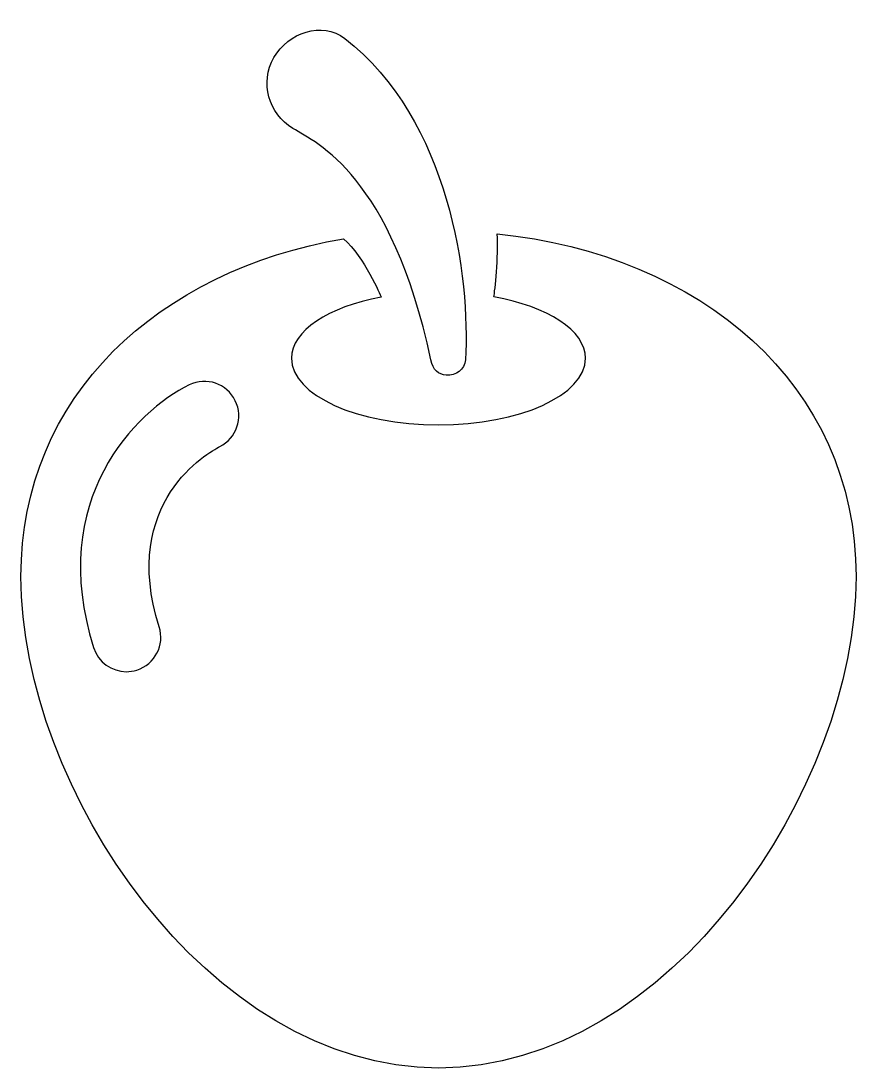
# Model space of a CAD drawing. Header units: centimetres. Extents: x -5.2 to 5.2, y -6.5 to 6.6.
import ezdxf

# ---------------------------------------------------------------- set-up
doc = ezdxf.new("R2010")
doc.units = ezdxf.units.CM
doc.header["$MEASUREMENT"] = 0
doc.layers.add('Layer 1', color=7, linetype='Continuous')

msp = doc.modelspace()

# ---------------------------------------------------------------- linework, layer by layer
at = {"layer": 'Layer 1'}
for points, knots in [([(-1.82758, 5.27886), (-1.5227, 5.09458), (-0.59841, 4.69527), (-0.09456, 2.37519), (-0.09456, 2.37519), (-0.06591, 2.24324), (-0.0054, 2.19408), (0.09795, 2.18289), (0.09795, 2.18289), (0.21704, 2.16982), (0.3298, 2.25557), (0.33727, 2.37519), (0.33727, 2.37519), (0.40127, 3.39939), (0.1373, 5.39033), (-1.17734, 6.408), (-1.17734, 6.408), (-1.4619, 6.62829), (-1.88748, 6.48052), (-2.06711, 6.16868), (-2.06711, 6.16868), (-2.24676, 5.85682), (-2.13246, 5.46314), (-1.82758, 5.27886)], [0, 0, 0, 0, 0.14285714, 0.14285714, 0.14285714, 0.14285714, 0.28571429, 0.28571429, 0.28571429, 0.28571429, 0.42857143, 0.42857143, 0.42857143, 0.42857143, 0.57142857, 0.57142857, 0.57142857, 0.57142857, 0.71428571, 0.71428571, 0.71428571, 0.71428571, 1, 1, 1, 1]), ([(0.73512, 3.95708), (0.75846, 3.67117), (0.70562, 3.23471), (0.69578, 3.16735), (0.69578, 3.16735), (1.3697, 3.04289), (1.84539, 2.74415), (1.84539, 2.39437), (1.84539, 2.39437), (1.84539, 1.93283), (1.01947, 1.55855), (0.00019, 1.55855), (0.00019, 1.55855), (-1.01928, 1.55855), (-1.84541, 1.93283), (-1.84541, 2.39437), (-1.84541, 2.39437), (-1.84541, 2.74005), (-1.38149, 3.03662), (-0.72011, 3.16367), (-0.72011, 3.16367), (-0.72749, 3.18259), (-0.93117, 3.66376), (-1.19154, 3.89532), (-1.19154, 3.89532), (-3.51167, 3.4958), (-5.24186, 1.92968), (-5.24186, -0.34547), (-5.24186, -0.34547), (-5.24186, -2.99675), (-2.89509, -6.51317), (0.00017, -6.51317), (0.00017, -6.51317), (2.89503, -6.51317), (5.2418, -2.99673), (5.2418, -0.34547), (5.2418, -0.34547), (5.24185, 2.07658), (3.28107, 3.69475), (0.73512, 3.95708)], [0, 0, 0, 0, 0.09090909, 0.09090909, 0.09090909, 0.09090909, 0.18181818, 0.18181818, 0.18181818, 0.18181818, 0.27272727, 0.27272727, 0.27272727, 0.27272727, 0.36363636, 0.36363636, 0.36363636, 0.36363636, 0.45454545, 0.45454545, 0.45454545, 0.45454545, 0.54545455, 0.54545455, 0.54545455, 0.54545455, 0.63636364, 0.63636364, 0.63636364, 0.63636364, 0.72727273, 0.72727273, 0.72727273, 0.72727273, 0.81818182, 0.81818182, 0.81818182, 0.81818182, 1, 1, 1, 1]), ([(-2.74704, 1.28572), (-2.88052, 1.2178), (-4.00288, 0.59219), (-3.5061, -0.97612), (-3.5061, -0.97612), (-3.43397, -1.20366), (-3.55986, -1.44634), (-3.78719, -1.51825), (-3.78719, -1.51825), (-3.83063, -1.53214), (-3.87469, -1.5387), (-3.91789, -1.5387), (-3.91789, -1.5387), (-4.10111, -1.5387), (-4.27108, -1.42104), (-4.32926, -1.23715), (-4.32926, -1.23715), (-4.91738, 0.61856), (-3.8011, 1.73148), (-3.12869, 2.06041), (-3.12869, 2.06041), (-2.91469, 2.16582), (-2.65575, 2.07687), (-2.55116, 1.86242), (-2.55116, 1.86242), (-2.44655, 1.64902), (-2.53426, 1.39134), (-2.74704, 1.28572)], [0, 0, 0, 0, 0.125, 0.125, 0.125, 0.125, 0.25, 0.25, 0.25, 0.25, 0.375, 0.375, 0.375, 0.375, 0.5, 0.5, 0.5, 0.5, 0.625, 0.625, 0.625, 0.625, 0.75, 0.75, 0.75, 0.75, 1, 1, 1, 1])]:
    msp.add_open_spline(points, degree=3, knots=knots, dxfattribs=at)

doc.saveas('drawing.dxf')
